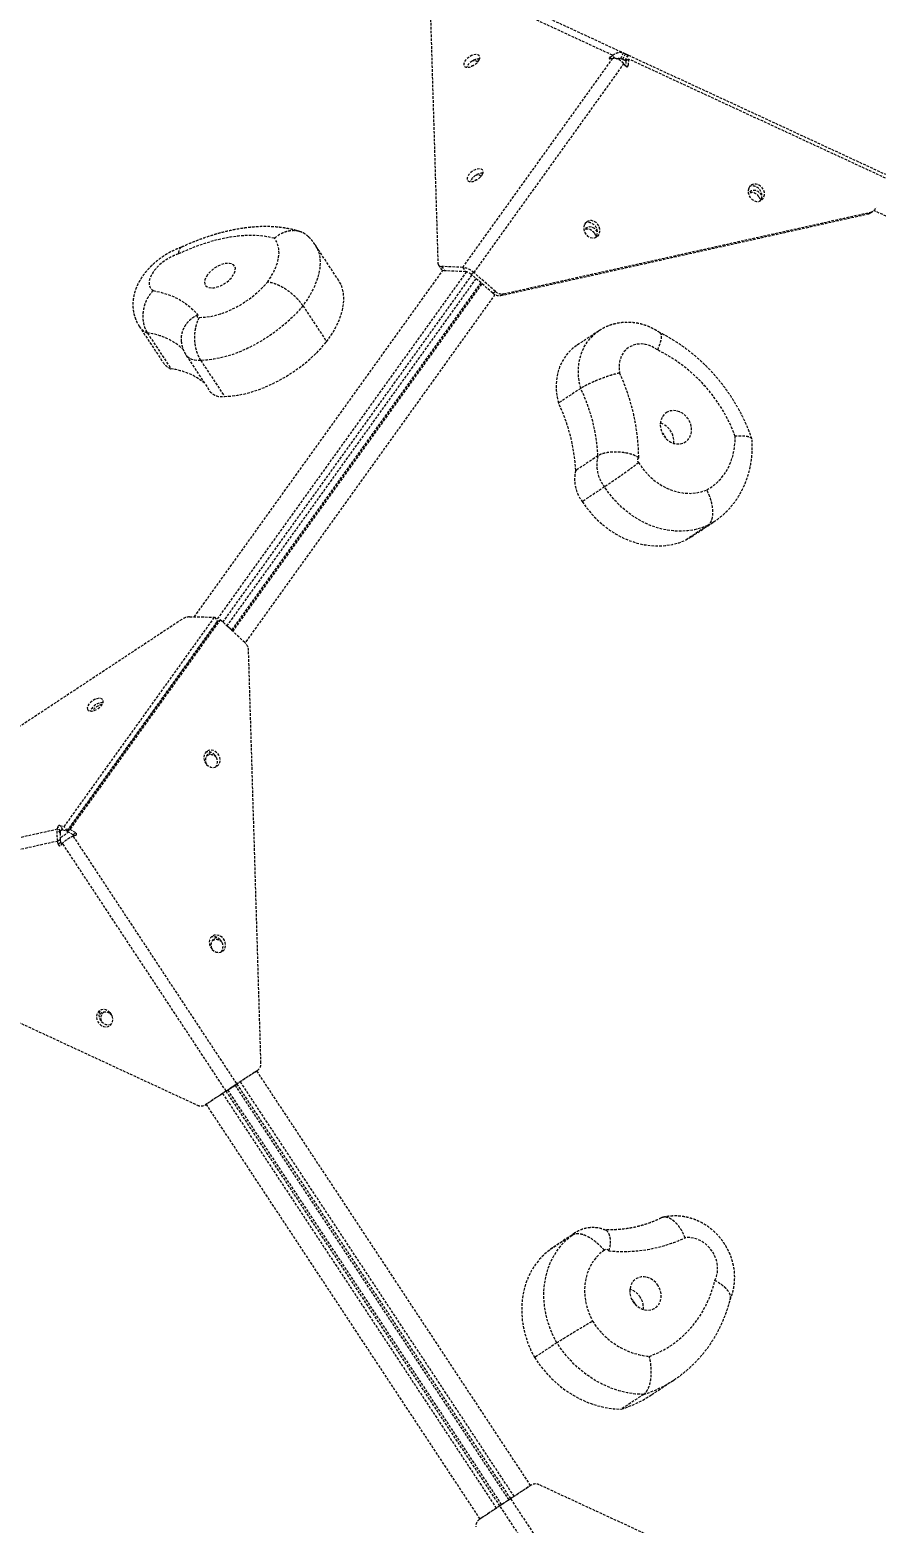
# Model space of a CAD drawing. Header units: millimetres. Extents: x -5934 to 4978, y -3536 to 3518.
# Drawn here: x 6 to 424, y 328 to 1065 of the extents above; entities that cross this region are included whole.
import ezdxf

# ---------------------------------------------------------------- set-up
doc = ezdxf.new("R2010")
doc.units = ezdxf.units.MM
doc.linetypes.add('HIDDEN', pattern=[1.905, 1.27, -0.635])
for name, color, linetype in [('DIKOM_ОБЪЕКТ', 7, 'Continuous'), ('DIKOM_РАЗМЕР_ЗОНА', 7, 'Continuous'), ('DIKOM_РАЗМЕР_ОБЪЕКТА', 7, 'Continuous')]:
    doc.layers.add(name, color=color, linetype=linetype)
doc.styles.add('style1', font='arialbd.ttf', dxfattribs={"width": 0.8})
doc.dimstyles.new('1-50', dxfattribs={"dimtxt": 300, "dimasz": 200, "dimexe": 100, "dimexo": 0, "dimgap": 100, "dimtad": 1, "dimtxsty": 'style1', "dimcen": 200, "dimclrd": 7, "dimclre": 7, "dimclrt": 7, "dimadec": 1, "dimazin": 2, "dimtfac": 1, "dimtmove": 0, "dimatfit": 2, "dimfxl": 0, "dimlwd": 25, "dimlwe": 18, "dimarcsym": 0})

# ---------------------------------------------------------------- blocks, each defined once
blk = doc.blocks.new('*D0')
at = {"layer": 'Defpoints', "color": 0, "transparency": 16777216}
for p in [(-2296.89, 639), (2643.2, 244.5), (2643.2, -1241.2)]:
    blk.add_point(p, dxfattribs=at)
at = {"layer": 'DIKOM_РАЗМЕР_ОБЪЕКТА', "color": 7, "lineweight": 18, "transparency": 16777216}
for p, q in [((-2296.89, 639), (-2296.89, -1341.2)), ((2643.2, 244.5), (2643.2, -1341.2))]:
    blk.add_line(p, q, dxfattribs=at)
at = {"layer": 'DIKOM_РАЗМЕР_ОБЪЕКТА', "color": 7, "lineweight": 25, "transparency": 16777216}
blk.add_line((-2096.89, -1241.2), (2443.2, -1241.2), dxfattribs=at)
at = {"layer": 'DIKOM_РАЗМЕР_ОБЪЕКТА', "color": 7, "transparency": 16777216}
for points in [[(-2096.89, -1207.86), (-2096.89, -1274.53), (-2296.89, -1241.2)], [(2443.2, -1207.86), (2443.2, -1274.53), (2643.2, -1241.2)]]:
    blk.add_solid(points, dxfattribs=at)
at = {"layer": 'DIKOM_РАЗМЕР_ОБЪЕКТА', "color": 7, "transparency": 16777216, "insert": (101.53, -873.15), "char_height": 300, "attachment_point": 5, "style": 'style1'}
blk.add_mtext('{\\fArial|b0|i0|c204|p34;\\H1.75x;4950}', dxfattribs=at)
blk = doc.blocks.new('*D1')
at = {"layer": 'Defpoints', "color": 0, "transparency": 16777216}
for p in [(-1315.67, 1399.62), (-2761.53, -516.72), (2199.14, -516.72)]:
    blk.add_point(p, dxfattribs=at)
at = {"layer": 'DIKOM_РАЗМЕР_ОБЪЕКТА', "color": 7, "lineweight": 18, "transparency": 16777216}
for p, q in [((-1315.67, 1399.62), (-2861.53, 1399.62)), ((2199.14, -516.72), (-2861.53, -516.72))]:
    blk.add_line(p, q, dxfattribs=at)
at = {"layer": 'DIKOM_РАЗМЕР_ОБЪЕКТА', "color": 7, "lineweight": 25, "transparency": 16777216}
blk.add_line((-2761.53, 1199.62), (-2761.53, -316.72), dxfattribs=at)
at = {"layer": 'DIKOM_РАЗМЕР_ОБЪЕКТА', "color": 7, "transparency": 16777216}
for points in [[(-2794.86, 1199.62), (-2728.19, 1199.62), (-2761.53, 1399.62)], [(-2794.86, -316.72), (-2728.19, -316.72), (-2761.53, -516.72)]]:
    blk.add_solid(points, dxfattribs=at)
at = {"layer": 'DIKOM_РАЗМЕР_ОБЪЕКТА', "color": 7, "transparency": 16777216, "insert": (-3129.58, 684.6), "char_height": 300, "attachment_point": 5, "rotation": 90, "style": 'style1'}
blk.add_mtext('{\\fArial|b0|i0|c204|p34;\\H1.75x;1950}', dxfattribs=at)
blk = doc.blocks.new('*D2')
at = {"layer": 'Defpoints', "color": 0, "transparency": 16777216}
for p in [(-2311.07, 3518.49), (-5291.95, -2644.37), (2643.33, -2644.37)]:
    blk.add_point(p, dxfattribs=at)
at = {"layer": 'DIKOM_РАЗМЕР_ЗОНА', "color": 7, "lineweight": 18, "transparency": 16777216}
for p, q in [((-2311.07, 3518.49), (-5391.95, 3518.49)), ((2643.33, -2644.37), (-5391.95, -2644.37))]:
    blk.add_line(p, q, dxfattribs=at)
at = {"layer": 'DIKOM_РАЗМЕР_ЗОНА', "color": 7, "lineweight": 25, "transparency": 16777216}
blk.add_line((-5291.95, 3318.49), (-5291.95, -2444.37), dxfattribs=at)
at = {"layer": 'DIKOM_РАЗМЕР_ЗОНА', "color": 7, "transparency": 16777216}
for points in [[(-5325.28, 3318.49), (-5258.61, 3318.49), (-5291.95, 3518.49)], [(-5325.28, -2444.37), (-5258.61, -2444.37), (-5291.95, -2644.37)]]:
    blk.add_solid(points, dxfattribs=at)
at = {"layer": 'DIKOM_РАЗМЕР_ЗОНА', "color": 7, "transparency": 16777216, "insert": (-5660, 631.36), "char_height": 300, "attachment_point": 5, "rotation": 90, "style": 'style1'}
blk.add_mtext('{\\fArial|b0|i0|c204|p34;\\H1.75x;6150}', dxfattribs=at)
blk = doc.blocks.new('*D3')
at = {"layer": 'Defpoints', "color": 0, "transparency": 16777216}
for p in [(-4645.22, 715.38), (4976.69, 143.64), (4976.69, -3436.45)]:
    blk.add_point(p, dxfattribs=at)
at = {"layer": 'DIKOM_РАЗМЕР_ЗОНА', "color": 7, "lineweight": 18, "transparency": 16777216}
for p, q in [((-4645.22, 715.38), (-4645.22, -3536.45)), ((4976.69, 143.64), (4976.69, -3536.45))]:
    blk.add_line(p, q, dxfattribs=at)
at = {"layer": 'DIKOM_РАЗМЕР_ЗОНА', "color": 7, "lineweight": 25, "transparency": 16777216}
blk.add_line((-4445.22, -3436.45), (4776.69, -3436.45), dxfattribs=at)
at = {"layer": 'DIKOM_РАЗМЕР_ЗОНА', "color": 7, "transparency": 16777216}
for points in [[(-4445.22, -3403.11), (-4445.22, -3469.78), (-4645.22, -3436.45)], [(4776.69, -3403.11), (4776.69, -3469.78), (4976.69, -3436.45)]]:
    blk.add_solid(points, dxfattribs=at)
at = {"layer": 'DIKOM_РАЗМЕР_ЗОНА', "color": 7, "transparency": 16777216, "insert": (87.74, -3068.4), "char_height": 300, "attachment_point": 5, "style": 'style1'}
blk.add_mtext('{\\fArial|b0|i0|c204|p34;\\H1.75x;9600}', dxfattribs=at)

msp = doc.modelspace()

# ---------------------------------------------------------------- linework, layer by layer
at = {"layer": 'DIKOM_ОБЪЕКТ', "color": 7, "linetype": 'HIDDEN', "lineweight": 15}
for p, q in [((293.848, 1052.475), (215.673, 1088.667)), ((221.007, 1089.853), (299.182, 1053.661)), ((203.827, 1076.031), (207.62, 949.821)), ((219.906, 947.799), (293.895, 1050.921)), ((299.34, 1048.4), (225.351, 945.278)), ((292.564, 1051.51), (293.848, 1052.475)), ((293.029, 1050.806), (292.564, 1051.51)), ((293.895, 1050.921), (292.587, 1050.747)), ((294.909, 1050.868), (293.848, 1052.475)), ((297.881, 1050.947), (299.168, 1050.351)), ((297.921, 1050.938), (299.182, 1053.661)), ((297.921, 1050.938), (298.913, 1050.479)), ((298.913, 1050.479), (300.174, 1053.201)), ((299.182, 1053.661), (300.174, 1053.201)), ((300.355, 1047.15), (299.34, 1048.4)), ((300.034, 1049.96), (301.295, 1052.682)), ((300.034, 1049.96), (300.396, 1049.792)), ((300.398, 1049.734), (300.203, 1047.337)), ((300.396, 1049.792), (301.657, 1052.515)), ((300.396, 1049.792), (300.449, 1049.768)), ((300.398, 1049.734), (301.714, 1050.603)), ((300.68, 1046.883), (301.454, 1047.394)), ((301.295, 1052.682), (301.657, 1052.515)), ((301.714, 1050.603), (301.454, 1047.394)), ((301.657, 1052.515), (428.497, 993.769)), ((428.555, 991.857), (301.714, 1050.603)), ((238.742, 933.93), (419.822, 974.169)), ((240.059, 934.799), (421.138, 975.038)), ((419.822, 974.169), (421.138, 975.038)), ((421.053, 974.689), (422.369, 975.558)), ((634.565, 877.782), (422.765, 975.86)), ((158.746, 941.22), (147.028, 958.967)), ((87.397, 775.348), (210.045, 946.283)), ((221.654, 945.632), (98.373, 773.814)), ((101.525, 772.755), (224.437, 944.058)), ((207.863, 949.008), (209.269, 946.878)), ((219.906, 947.799), (209.511, 948.245)), ((209.511, 948.245), (210.917, 946.115)), ((221.312, 945.67), (210.917, 946.115)), ((219.906, 947.799), (221.312, 945.67)), ((225.351, 945.278), (224.035, 944.409)), ((234.695, 935.104), (224.035, 944.409)), ((236.011, 935.973), (225.351, 945.278)), ((103.558, 770.87), (226.519, 942.241)), ((228.803, 940.247), (105.789, 768.802)), ((228.897, 940.165), (105.881, 768.716)), ((106.436, 768.202), (229.465, 939.669)), ((234.695, 935.104), (236.011, 935.973)), ((235.75, 934.381), (112.486, 762.588)), ((141.007, 928.888), (152.724, 911.141)), ((240.059, 934.799), (238.742, 933.93)), ((60.261, 918.682), (71.978, 900.935)), ((64.272, 915.428), (75.99, 897.681)), ((287.013, 916.495), (276.045, 909.253)), ((83.419, 904.377), (95.137, 886.63)), ((90.562, 901.919), (102.279, 884.172)), ((278.094, 888.093), (267.126, 880.852)), ((286.59, 854.818), (275.622, 847.576)), ((289.842, 839.487), (278.874, 832.245)), ((340.742, 820.399), (329.773, 813.157)), ((332.699, 814.899), (343.667, 822.14)), ((343.685, 822.153), (340.742, 820.399)), ((329.773, 813.157), (332.699, 814.899)), ((81.198, 774.042), (-97.552, 656.016)), ((23.217, 671.841), (97.42, 775.256)), ((100.229, 773.956), (26.026, 670.54)), ((85.044, 775.37), (97.42, 775.256)), ((97.42, 775.256), (98.826, 773.127)), ((98.913, 773.087), (100.229, 773.956)), ((112.335, 762.734), (100.229, 773.956)), ((24.623, 669.711), (98.826, 773.127)), ((98.913, 773.087), (24.709, 669.671)), ((103.602, 770.931), (105.886, 768.937)), ((120.286, 555.151), (114.176, 758.772)), ((30.659, 678.123), (30.714, 678.039)), ((-104.005, 643.149), (19.89, 670.693)), ((19.89, 670.693), (20.027, 671.707)), ((21.297, 668.563), (19.89, 670.693)), ((21.433, 669.577), (20.027, 671.707)), ((21.111, 672.423), (23.217, 671.841)), ((22.517, 670.293), (21.111, 672.423)), ((24.623, 669.711), (23.217, 671.841)), ((24.709, 669.671), (26.026, 670.54)), ((26.026, 670.54), (28.879, 668.826)), ((20.07, 664.695), (-103.825, 637.152)), ((21.386, 665.564), (20.07, 664.695)), ((20.284, 663.151), (20.07, 664.695)), ((21.6, 664.02), (20.284, 663.151)), ((21.297, 668.563), (21.433, 669.577)), ((21.6, 664.02), (21.386, 665.564)), ((22.353, 663.638), (21.405, 662.631)), ((103.106, 541.338), (22.353, 663.638)), ((22.517, 670.293), (24.623, 669.711)), ((24.709, 669.671), (27.563, 667.957)), ((27.563, 667.957), (28.879, 668.826)), ((28.916, 667.591), (27.618, 667.115)), ((27.618, 667.115), (108.371, 544.814)), ((-96.48, 620.285), (88.919, 534.44)), ((117.234, 550.666), (107.055, 543.945)), ((118.551, 551.536), (108.371, 544.814)), ((245.24, 341.33), (110.125, 545.972)), ((117.234, 550.666), (118.551, 551.536)), ((118.165, 551.281), (253.281, 346.639)), ((103.106, 541.338), (92.927, 534.616)), ((104.422, 542.207), (94.243, 535.485)), ((101.35, 540.178), (236.465, 335.537)), ((238.22, 336.696), (103.105, 541.337)), ((103.106, 541.338), (104.422, 542.207)), ((239.093, 337.272), (103.978, 541.913)), ((108.371, 544.814), (107.055, 543.945)), ((107.497, 544.237), (242.613, 339.596)), ((108.37, 544.813), (243.485, 340.172)), ((92.927, 534.616), (94.243, 535.485)), ((228.425, 330.229), (93.31, 534.87)), ((273.696, 470.162), (262.728, 462.92)), ((275.234, 471.37), (264.266, 464.129)), ((266.284, 417.138), (255.316, 409.896)), ((313.15, 391.58), (324.118, 398.821)), ((309.108, 391.665), (298.139, 384.423)), ((253.666, 346.894), (243.487, 340.173)), ((253.666, 346.894), (252.35, 346.024)), ((442.526, 261.463), (257.673, 347.069)), ((252.35, 346.024), (242.17, 339.304)), ((242.17, 339.304), (243.487, 340.173)), ((243.487, 340.173), (324.234, 217.869)), ((238.222, 336.696), (228.041, 329.975)), ((239.538, 337.566), (229.358, 330.844)), ((239.538, 337.566), (238.222, 336.696)), ((318.969, 214.393), (238.222, 336.696)), ((229.358, 330.844), (228.041, 329.975))]:
    msp.add_line(p, q, dxfattribs=at)
at = {"layer": 'DIKOM_ОБЪЕКТ', "color": 7, "linetype": 'HIDDEN', "lineweight": 15, "flags": 128}
for points in [[(227.951, 1050.159), (228.25, 1051.022), (228.229, 1051.775), (227.891, 1052.358), (227.262, 1052.723), (226.393, 1052.842), (225.356, 1052.703), (224.233, 1052.319), (223.116, 1051.721), (222.096, 1050.956), (221.255, 1050.088), (220.66, 1049.186), (220.361, 1048.323), (220.382, 1047.57), (220.721, 1046.987), (221.35, 1046.621), (222.218, 1046.503), (223.256, 1046.642), (224.378, 1047.026), (225.495, 1047.624), (226.516, 1048.388), (227.357, 1049.257), (227.951, 1050.159)], [(229.646, 993.759), (229.945, 994.621), (229.924, 995.375), (229.586, 995.958), (228.957, 996.323), (228.088, 996.441), (227.051, 996.303), (225.928, 995.919), (224.811, 995.32), (223.791, 994.556), (222.949, 993.688), (222.355, 992.786), (222.056, 991.923), (222.077, 991.17), (222.416, 990.587), (223.044, 990.221), (223.913, 990.103), (224.951, 990.241), (226.073, 990.625), (227.19, 991.224), (228.211, 991.988), (229.052, 992.856), (229.646, 993.759)], [(361.011, 986.881), (360.72, 985.754), (360.755, 984.536), (361.112, 983.328), (361.763, 982.225), (362.655, 981.319), (363.716, 980.681), (364.86, 980.365), (365.993, 980.395), (367.026, 980.769), (367.872, 981.457), (368.465, 982.403), (368.756, 983.53), (368.722, 984.747), (368.364, 985.956), (367.713, 987.059), (366.821, 987.965), (365.761, 988.602), (364.617, 988.919), (363.483, 988.889), (362.451, 988.515), (361.604, 987.827), (361.011, 986.881)], [(367.456, 983.429), (366.701, 984.398), (365.714, 985.177), (364.6, 985.656), (363.449, 985.799), (362.356, 985.593), (361.408, 985.055), (360.767, 984.357)], [(365.983, 982.703), (366.523, 981.602), (366.718, 980.787)], [(367.149, 981.534), (366.556, 980.588), (366.552, 980.583)], [(279.856, 968.847), (279.565, 967.719), (279.599, 966.502), (279.956, 965.293), (280.607, 964.191), (281.499, 963.284), (282.56, 962.647), (283.704, 962.33), (284.838, 962.36), (285.87, 962.735), (286.717, 963.422), (287.309, 964.368), (287.6, 965.496), (287.566, 966.713), (287.209, 967.922), (286.558, 969.024), (285.666, 969.931), (284.605, 970.568), (283.461, 970.884), (282.327, 970.854), (281.295, 970.48), (280.448, 969.792), (279.856, 968.847)], [(286.301, 965.387), (285.543, 966.362), (284.556, 967.14), (283.442, 967.62), (282.291, 967.762), (281.198, 967.556), (280.25, 967.018), (279.627, 966.347)], [(126.898, 962.144), (123.771, 962.875), (120.428, 963.355), (116.887, 963.581), (113.167, 963.55), (109.288, 963.265), (105.27, 962.726), (101.136, 961.935), (96.908, 960.898), (92.608, 959.62), (88.258, 958.108), (83.884, 956.369), (79.507, 954.413)], [(123.502, 940.549), (125.176, 943.05), (126.577, 945.539), (127.691, 947.99), (128.507, 950.379), (129.016, 952.681), (129.214, 954.875), (129.098, 956.938), (128.67, 958.85), (127.934, 960.591), (126.898, 962.144)], [(147.03, 958.964), (147.928, 957.391), (148.803, 955.145), (149.327, 952.707), (149.497, 950.097), (149.312, 947.336), (148.772, 944.446), (147.882, 941.449), (146.65, 938.37), (145.084, 935.234), (143.198, 932.065), (141.007, 928.888)], [(284.826, 964.664), (285.365, 963.563), (285.56, 962.749)], [(285.993, 963.499), (285.4, 962.553), (285.35, 962.498)], [(79.507, 954.413), (77.467, 953.661), (75.426, 952.68), (73.441, 951.498), (71.564, 950.146), (69.849, 948.661), (68.341, 947.085), (67.082, 945.461), (66.107, 943.832), (65.442, 942.244), (65.106, 940.74), (65.107, 939.361), (65.445, 938.145), (66.112, 937.125), (67.089, 936.33)], [(93.887, 944.129), (93.113, 942.9), (92.624, 941.707), (92.439, 940.596), (92.566, 939.615), (93, 938.803), (93.723, 938.194), (94.705, 937.812), (95.906, 937.673), (97.278, 937.782), (98.763, 938.136), (100.301, 938.72), (101.829, 939.509), (103.285, 940.473), (104.609, 941.57), (105.746, 942.756), (106.65, 943.983), (107.285, 945.201), (107.624, 946.358), (107.653, 947.409), (107.371, 948.311), (106.79, 949.025), (105.933, 949.523), (104.836, 949.785), (103.543, 949.8), (102.107, 949.567), (100.588, 949.096), (99.047, 948.406), (97.547, 947.525), (96.15, 946.489), (94.913, 945.342), (93.887, 944.129)], [(67.089, 936.33), (70.642, 935.573), (73.988, 934.591), (77.118, 933.388), (80.02, 931.967), (82.683, 930.334), (85.1, 928.494), (87.26, 926.453), (89.156, 924.22)], [(89.813, 923.141), (92.267, 923.199), (94.87, 923.511), (97.589, 924.073), (100.39, 924.879), (103.238, 925.919), (106.096, 927.179), (108.93, 928.643), (111.704, 930.294), (114.383, 932.11), (116.933, 934.069), (119.323, 936.146), (121.522, 938.315), (123.502, 940.549)], [(152.724, 911.141), (154.916, 914.318), (156.802, 917.487), (158.367, 920.623), (159.6, 923.702), (160.489, 926.699), (161.029, 929.589), (161.215, 932.35), (161.045, 934.96), (160.52, 937.398), (159.646, 939.644), (158.746, 941.22)], [(141.007, 928.888), (138.664, 926.151), (136.099, 923.468), (133.332, 920.86), (130.387, 918.35), (127.286, 915.956), (124.055, 913.699), (120.72, 911.596), (117.307, 909.665), (113.845, 907.921), (110.362, 906.378), (106.884, 905.049), (103.441, 903.944), (100.061, 903.073), (96.77, 902.442), (93.595, 902.056), (90.562, 901.919)], [(89.156, 924.22), (88.974, 923.965), (88.866, 923.716), (88.841, 923.489), (88.899, 923.302), (89.037, 923.166), (89.246, 923.092), (89.511, 923.083), (89.813, 923.141)], [(278.094, 888.093), (277.393, 891.162), (277.009, 894.244), (276.944, 897.303), (277.201, 900.299), (277.776, 903.197), (278.661, 905.96), (279.847, 908.555), (281.319, 910.949), (283.057, 913.113), (285.041, 915.02), (287.058, 916.525)], [(102.279, 884.172), (105.312, 884.309), (108.487, 884.695), (111.778, 885.326), (115.159, 886.197), (118.602, 887.302), (122.079, 888.631), (125.563, 890.174), (129.025, 891.918), (132.437, 893.849), (135.772, 895.952), (139.003, 898.209), (142.104, 900.603), (145.05, 903.113), (147.816, 905.721), (150.381, 908.404), (152.724, 911.141)], [(276.045, 909.253), (274.073, 907.778), (272.089, 905.871), (270.35, 903.707), (268.879, 901.313), (267.693, 898.718), (266.807, 895.955), (266.233, 893.057), (265.976, 890.061), (266.04, 887.003), (266.425, 883.92), (267.126, 880.852)], [(315.952, 907.062), (314.075, 908.309), (312.075, 909.235), (310.006, 909.817), (307.926, 910.038), (305.891, 909.892), (303.957, 909.382), (302.177, 908.524), (300.599, 907.34), (299.267, 905.863), (298.218, 904.133), (297.479, 902.198), (297.072, 900.11), (297.007, 897.928), (297.286, 895.71)], [(90.562, 901.919), (88.965, 901.871), (87.501, 902.013), (86.195, 902.341), (85.067, 902.851), (84.137, 903.534), (83.418, 904.379), (83.418, 904.38)], [(320.826, 876.415), (319.608, 875.564), (318.615, 874.442), (317.886, 873.094), (317.452, 871.574), (317.33, 869.946), (317.525, 868.276), (318.029, 866.632), (318.823, 865.082), (319.872, 863.688), (321.135, 862.509), (322.559, 861.593), (324.086, 860.976), (325.654, 860.684), (327.198, 860.729), (328.656, 861.11), (329.968, 861.81), (331.079, 862.802), (331.944, 864.044), (332.529, 865.485), (332.808, 867.067), (332.772, 868.724), (332.42, 870.39), (331.768, 871.995), (330.841, 873.475), (329.679, 874.768), (328.329, 875.821), (326.846, 876.592), (325.29, 877.048), (323.726, 877.172), (322.217, 876.958), (320.826, 876.415)], [(340.3, 837.982), (342.85, 839.602), (345.196, 841.511), (347.315, 843.692), (349.185, 846.122), (350.787, 848.777), (352.106, 851.631), (353.129, 854.655), (353.845, 857.818), (354.246, 861.09), (354.33, 864.438)], [(306.63, 851.575), (308.434, 848.887), (310.481, 846.388), (312.747, 844.109), (315.203, 842.08), (317.817, 840.325), (320.558, 838.867), (323.39, 837.724), (326.279, 836.909), (329.188, 836.434), (332.08, 836.305), (334.92, 836.522), (337.671, 837.083), (340.3, 837.982)], [(340.742, 820.399), (337.582, 819.204), (334.29, 818.335), (330.894, 817.799), (327.42, 817.601), (323.897, 817.742), (320.353, 818.222), (316.816, 819.035), (313.316, 820.177), (309.88, 821.637), (306.536, 823.403), (303.311, 825.462), (300.232, 827.797), (297.323, 830.388), (294.607, 833.216), (292.107, 836.257), (289.842, 839.487)], [(278.874, 832.245), (281.138, 829.015), (283.639, 825.974), (286.354, 823.147), (289.264, 820.555), (292.343, 818.22), (295.568, 816.161), (298.911, 814.395), (302.347, 812.935), (305.848, 811.794), (309.384, 810.98), (312.929, 810.5), (316.452, 810.359), (319.926, 810.557), (323.322, 811.093), (326.614, 811.962), (329.773, 813.157)], [(34.631, 729.765), (35.03, 729.222), (35.712, 728.904), (36.62, 728.837), (37.682, 729.027), (38.811, 729.457), (39.915, 730.093), (40.906, 730.883), (41.703, 731.764), (42.241, 732.664), (42.478, 733.51), (42.393, 734.234), (41.993, 734.776), (41.312, 735.094), (40.403, 735.161), (39.342, 734.972), (38.213, 734.542), (37.108, 733.906), (36.117, 733.116), (35.32, 732.235), (34.782, 731.335), (34.546, 730.489), (34.631, 729.765)], [(93.45, 702.53), (94.419, 701.724), (95.524, 701.21), (96.675, 701.031), (97.779, 701.2), (98.746, 701.705), (99.499, 702.504), (99.975, 703.532), (100.137, 704.707), (99.972, 705.933), (99.492, 707.111), (98.737, 708.145), (97.768, 708.951), (96.663, 709.465), (95.512, 709.645), (94.408, 709.475), (93.441, 708.97), (92.688, 708.171), (92.212, 707.143), (92.05, 705.968), (92.215, 704.742), (92.695, 703.564), (93.45, 702.53)], [(93.408, 706.774), (93.642, 706.938), (94.614, 707.339)], [(96.189, 611.272), (97.158, 610.465), (98.263, 609.951), (99.414, 609.772), (100.517, 609.942), (101.485, 610.446), (102.237, 611.245), (102.714, 612.274), (102.876, 613.449), (102.71, 614.675), (102.231, 615.852), (101.476, 616.886), (100.506, 617.693), (99.402, 618.207), (98.251, 618.386), (97.147, 618.216), (96.179, 617.712), (95.427, 616.913), (94.951, 615.884), (94.788, 614.709), (94.954, 613.483), (95.434, 612.306), (96.189, 611.272)], [(96.145, 615.514), (96.38, 615.679), (97.352, 616.079)], [(45.797, 580.123), (44.828, 580.929), (43.723, 581.443), (42.572, 581.622), (41.469, 581.453), (40.501, 580.948), (39.749, 580.149), (39.272, 579.12), (39.11, 577.945), (39.275, 576.72), (39.755, 575.542), (40.51, 574.508), (41.479, 573.701), (42.584, 573.188), (43.735, 573.008), (44.839, 573.178), (45.806, 573.683), (46.559, 574.482), (47.035, 575.51), (47.198, 576.685), (47.032, 577.911), (46.552, 579.089), (45.797, 580.123)], [(46.238, 574.075), (46.155, 574.047), (45.051, 573.877), (43.9, 574.057), (42.795, 574.57), (41.826, 575.377), (41.071, 576.411), (40.592, 577.589), (40.426, 578.814), (40.588, 579.989), (41.065, 581.018), (41.386, 581.425)], [(103.106, 541.338), (103.719, 541.743), (104.37, 542.173), (105.048, 542.62), (105.739, 543.076), (106.429, 543.532), (107.107, 543.98), (107.758, 544.41), (108.371, 544.814)], [(107.507, 544.223), (107.114, 543.963), (106.437, 543.516), (105.746, 543.06), (105.055, 542.604), (104.378, 542.156), (103.987, 541.898)], [(104.422, 542.207), (104.729, 542.409), (105.054, 542.624), (105.393, 542.848), (105.739, 543.076), (106.084, 543.304), (106.423, 543.528), (106.748, 543.743), (107.055, 543.945)], [(107.062, 543.929), (106.756, 543.727), (106.43, 543.512), (106.091, 543.288), (105.746, 543.06), (105.401, 542.832), (105.062, 542.608), (104.736, 542.393), (104.43, 542.191)], [(266.284, 417.138), (264.489, 420.64), (262.975, 424.255), (261.756, 427.954), (260.84, 431.705), (260.235, 435.48), (259.946, 439.248), (259.975, 442.977), (260.322, 446.639), (260.985, 450.203), (261.957, 453.641), (263.232, 456.925), (264.799, 460.029), (266.644, 462.927), (268.754, 465.596), (271.111, 468.014), (273.696, 470.162)], [(273.696, 470.162), (275.093, 471.276), (275.254, 471.384)], [(344.287, 447.917), (345.074, 449.824), (345.533, 451.892), (345.65, 454.064), (345.423, 456.281), (344.858, 458.481), (343.97, 460.605), (342.783, 462.595), (341.33, 464.396), (339.651, 465.958), (337.792, 467.24), (335.804, 468.205), (333.74, 468.828), (331.658, 469.091), (329.615, 468.987)], [(262.728, 462.92), (260.143, 460.772), (257.786, 458.354), (255.676, 455.685), (253.83, 452.787), (252.264, 449.683), (250.989, 446.399), (250.017, 442.961), (249.354, 439.397), (249.007, 435.735), (248.977, 432.006), (249.266, 428.238), (249.871, 424.464), (250.787, 420.712), (252.007, 417.014), (253.521, 413.398), (255.316, 409.896)], [(264.266, 464.129), (264.125, 464.034), (262.728, 462.92)], [(289.755, 462.849), (287.586, 461.149), (285.648, 459.169), (283.964, 456.935), (282.556, 454.475), (281.442, 451.82), (280.635, 449.003), (280.145, 446.06), (279.979, 443.027), (280.139, 439.942), (280.623, 436.844), (281.424, 433.773), (282.533, 430.765), (283.936, 427.86)], [(291.913, 462.538), (291.712, 462.841), (291.452, 463.088), (291.15, 463.264), (290.826, 463.355), (290.503, 463.357), (290.204, 463.268), (289.949, 463.095), (289.755, 462.849)], [(316.269, 445.391), (315.208, 446.775), (313.936, 447.942), (312.506, 448.845), (310.975, 449.447), (309.406, 449.722), (307.865, 449.66), (306.413, 449.263), (305.11, 448.547), (304.01, 447.543), (303.158, 446.29), (302.588, 444.84), (302.323, 443.253), (302.376, 441.593), (302.743, 439.929), (303.409, 438.329), (304.348, 436.857), (305.52, 435.575), (306.878, 434.534), (308.367, 433.778), (309.924, 433.338), (311.487, 433.231), (312.992, 433.461), (314.376, 434.02), (315.584, 434.885), (316.565, 436.019), (317.28, 437.378), (317.699, 438.904), (317.806, 440.536), (317.595, 442.206), (317.076, 443.847), (316.269, 445.391)], [(311.947, 410.436), (315.871, 412.039), (319.63, 413.965), (323.204, 416.203), (326.574, 418.741), (329.721, 421.566), (332.63, 424.662), (335.284, 428.012), (337.669, 431.6), (339.772, 435.405), (341.582, 439.407), (343.09, 443.586), (344.287, 447.917)], [(303.14, 438.884), (303.52, 438.568), (304.325, 437.603)], [(304.325, 437.603), (304.86, 436.468), (304.952, 436.141)], [(309.108, 391.665), (305.073, 391.885), (301.019, 392.488), (296.979, 393.469), (292.983, 394.822), (289.065, 396.536), (285.256, 398.595), (281.585, 400.985), (278.082, 403.686), (274.775, 406.677), (271.691, 409.933), (268.853, 413.429), (266.284, 417.138)], [(255.316, 409.896), (257.884, 406.188), (260.722, 402.691), (263.807, 399.435), (267.114, 396.444), (270.617, 393.743), (274.288, 391.353), (278.097, 389.294), (282.015, 387.581), (286.01, 386.228), (290.051, 385.246), (294.105, 384.643), (298.139, 384.423)], [(243.487, 340.173), (242.874, 339.768), (242.223, 339.338), (241.545, 338.891), (240.854, 338.435), (240.163, 337.978), (239.486, 337.531), (238.834, 337.101), (238.222, 336.696)], [(242.17, 339.304), (241.864, 339.101), (241.538, 338.886), (241.199, 338.663), (240.854, 338.435), (240.509, 338.207), (240.17, 337.983), (239.844, 337.768), (239.538, 337.566)]]:
    msp.add_lwpolyline(points, dxfattribs=at)
at = {"layer": 'DIKOM_ОБЪЕКТ', "color": 7, "linetype": 'HIDDEN', "lineweight": 15}
for centre, radius, start, end in [((228.162, 1043.834), 6.863, 90.069469, 156.97377), ((227.498, 1040.744), 7.098, 108.399008, 121.440581), ((225.56, 1047.355), 2.472, 46.407196, 113.686603), ((297.158, 1045.9), 4.884, 65.698263, 101.188848), ((229.852, 987.439), 6.856, 89.883243, 156.986201), ((229.195, 984.33), 7.111, 108.392534, 121.414896), ((227.252, 990.955), 2.47, 46.340933, 113.67008), ((362.76, 983.284), 4.725, 338.260681, 103.964217), ((362.635, 980.881), 3.811, 28.549077, 119.092948), ((419.032, 977.758), 3.675, 282.40683, 303.361789), ((420.314, 978.681), 3.735, 282.746839, 342.9237), ((281.477, 962.845), 3.811, 28.509515, 119.098636), ((281.599, 965.248), 4.73, 338.298037, 103.452897), ((209.328, 949.948), 1.713, 184.252544, 276.155538), ((210.825, 948.078), 1.965, 217.617953, 272.688436), ((218.773, 938.212), 9.654, 47.047365, 83.257426), ((220.746, 940.876), 4.827, 47.046985, 83.257522), ((239.203, 939.41), 4.69, 227.119199, 280.519721), ((237.886, 938.541), 4.69, 227.121062, 280.517083), ((67.7, 923.754), 9.004, 214.319654, 247.62283), ((60.938, 885.049), 30.561, 46.083516, 83.736918), ((281.695, 837.628), 77.425, 20.259441, 63.739535), ((79.417, 906.007), 9.004, 214.28475, 247.622988), ((72.442, 866.574), 31.308, 50.119742, 83.492858), ((204.3, 852.726), 102.44, 0.616936, 24.808984), ((100.811, 891.51), 7.484, 220.696112, 281.313386), ((199.773, 850.374), 86.931, 2.930572, 25.715683), ((188.805, 843.132), 86.931, 2.930572, 25.715683), ((314.397, 861.865), 9.651, 354.851053, 72.018971), ((315.222, 862.41), 4.893, 13.80472, 53.066107), ((303.627, 850.421), 17.595, 165.528675, 218.422427), ((292.659, 843.179), 17.595, 165.528633, 218.422469), ((307.363, 852.671), 1.318, 118.502887, 236.231416), ((85.403, 768.097), 7.282, 92.821328, 125.272283), ((108.466, 758.528), 5.715, 2.450843, 47.387693), ((42.364, 726.164), 6.858, 89.895111, 156.973779), ((42.909, 725.35), 6.761, 98.640982, 148.280313), ((96.802, 704.654), 3.934, 105.299193, 215.062543), ((94.226, 704.577), 4.182, 40.19404, 106.922639), ((95.293, 703.402), 3.995, 41.867324, 99.78538), ((94.347, 704.012), 4.483, 321.622008, 46.722282), ((2.487, 699.454), 37.912, 299.874757, 307.193334), ((99.538, 613.394), 3.932, 105.291214, 214.931122), ((96.965, 613.318), 4.182, 40.195082, 106.920901), ((98.029, 612.139), 3.997, 41.739876, 99.743649), ((97.086, 612.753), 4.483, 321.622881, 46.719545), ((43.51, 576.461), 3.897, 31.235344, 142.292149), ((44.853, 577.29), 3.637, 122.650596, 207.841877), ((116.197, 554.89), 4.098, 305.056536, 3.66081), ((90.766, 538.098), 4.098, 243.213802, 301.817917), ((298.889, 535.191), 72.987, 264.515063, 294.896413), ((299.454, 434.591), 9.472, 31.909845, 72.167618), ((299.617, 434.447), 9.411, 354.604232, 33.176941), ((315.677, 447.659), 37.41, 211.954304, 264.277325), ((290.887, 449.203), 60.354, 287.571363, 303.382945), ((279.919, 441.96), 60.353, 287.571256, 303.408228), ((255.826, 343.411), 4.098, 63.212873, 121.811666), ((230.395, 326.621), 4.098, 125.05233, 183.656138)]:
    msp.add_arc(centre, radius, start, end, dxfattribs=at)
for centre, major_axis, ratio, start_param, end_param in [((292.993, 1051.312), (0.81, 0.454), 0.4311488, 1.8730346, 3.9674297), ((299.341, 1050.281), (0.699, -0.324), 0.0001042, 4.0532912, 6.1476862), ((300.602, 1053.003), (0.699, -0.324), 0.0001042, 4.0532913, 6.1476862), ((300.761, 1047.715), (-0.365, 0.861), 0.6884508, 1.9680928, 4.0624879), ((20.706, 671.858), (0.626, 0.413), 0.6615094, 0.5236695, 2.6180646), ((22.112, 669.728), (0.626, 0.413), 0.6615094, 0.5236695, 2.6180646), ((22.279, 664.17), (0, 0.874), 0.7885221, 1.7443791, 2.8338084), ((27.157, 667.392), (0.804, -0.343), 0.7885078, 0.3079636, 1.3973016), ((28.474, 668.261), (0.804, -0.343), 0.7885078, 5.5860918, 7.6804869), ((20.962, 663.301), (0, 0.874), 0.7885221, 1.7443791, 3.8387742)]:
    msp.add_ellipse(centre, major_axis=major_axis, ratio=ratio, start_param=start_param, end_param=end_param, dxfattribs=at)
for points, knots in [([(293.848, 1052.475), (294.342, 1052.816), (295.246, 1053.438), (296.672, 1053.893), (298.007, 1054.046), (298.77, 1053.796), (299.182, 1053.661)], [0, 0, 0, 0, 0.2731903, 0.5000164, 0.7304145, 1, 1, 1, 1]), ([(299.34, 1048.4), (298.911, 1048.836), (298.127, 1049.634), (296.762, 1050.458), (295.318, 1050.941), (294.393, 1050.928), (293.895, 1050.921)], [0, 0, 0, 0, 0.27319, 0.5000063, 0.7303935, 1, 1, 1, 1]), ([(295.888, 1050.686), (295.947, 1050.719), (296.226, 1050.875), (296.756, 1051.008), (297.407, 1051.102), (297.74, 1050.996), (297.921, 1050.938)], [0, 0, 0, 0, 0.0771013, 0.3630047, 0.6532196, 1, 1, 1, 1]), ([(139.733, 965.393), (139.212, 965.561), (137.506, 966.111), (134.497, 966.83), (130.66, 967.481), (126.653, 967.867), (122.492, 967.995), (118.201, 967.862), (113.804, 967.471), (109.329, 966.828), (104.797, 965.942), (100.229, 964.823), (95.64, 963.477), (91.047, 961.917), (86.464, 960.145), (83.087, 958.703), (81.245, 957.843), (80.915, 957.689)], [0, 0, 0, 0, 0.0308499, 0.1009655, 0.1720804, 0.2445163, 0.3179677, 0.3920972, 0.4665813, 0.5411328, 0.6155571, 0.6897619, 0.7637082, 0.8373885, 0.9108197, 0.9840284, 1, 1, 1, 1]), ([(143.754, 962.938), (143.263, 963.381), (142.262, 964.282), (140.438, 965.216), (138.437, 965.808), (136.287, 965.998), (134.087, 965.787), (131.859, 965.171), (129.419, 964.051), (127.788, 962.907), (126.908, 962.152), (126.898, 962.144)], [0, 0, 0, 0, 0.1133643, 0.2306754, 0.3513693, 0.4691339, 0.5902526, 0.7091499, 0.8314111, 0.9980702, 1, 1, 1, 1]), ([(147.001, 958.942), (146.67, 959.447), (145.828, 960.729), (144.686, 962.026), (143.893, 962.812), (143.76, 962.945)], [0, 0, 0, 0, 0.3504359, 0.8906662, 1, 1, 1, 1]), ([(81.05, 957.742), (80.938, 957.705), (79.884, 957.362), (77.924, 956.542), (75.213, 955.212), (72.606, 953.67), (70.113, 951.943), (67.75, 950.034), (65.534, 947.947), (63.483, 945.677), (61.628, 943.218), (60.082, 940.688), (58.871, 938.154), (57.991, 935.693), (57.401, 933.237), (57.096, 930.802), (57.071, 928.4), (57.325, 926.048), (57.864, 923.684), (58.739, 921.374), (59.573, 919.673), (60.178, 918.843), (60.291, 918.688)], [0, 0, 0, 0, 0.0068784, 0.0650116, 0.1225893, 0.1799018, 0.2372266, 0.2948958, 0.3532355, 0.412665, 0.473515, 0.535823, 0.5907627, 0.643817, 0.6949773, 0.7445427, 0.7928822, 0.8403312, 0.8871674, 0.9384335, 0.9885118, 1, 1, 1, 1]), ([(80.917, 957.684), (80.903, 957.681), (80.636, 957.633), (80.248, 957.169), (79.74, 956.184), (79.56, 955.116), (79.508, 954.424), (79.507, 954.413)], [0, 0, 0, 0, 0.0161533, 0.3065124, 0.6052379, 0.9940949, 1, 1, 1, 1]), ([(67.089, 936.33), (67.079, 936.319), (66.315, 935.549), (65.105, 934.047), (63.737, 931.614), (62.812, 929.263), (62.206, 926.789), (61.943, 924.309), (62.02, 921.842), (62.437, 919.511), (63.165, 917.312), (63.9, 916.062), (64.272, 915.428)], [0, 0, 0, 0, 0.0020457, 0.145149, 0.2509383, 0.3597595, 0.4650842, 0.5734329, 0.6785547, 0.7867068, 0.8918293, 1, 1, 1, 1]), ([(141.007, 928.888), (140.589, 929.48), (139.742, 930.683), (138.139, 932.463), (136.326, 934.185), (134.36, 935.771), (132.269, 937.204), (130.148, 938.418), (128.018, 939.4), (125.775, 940.176), (124.295, 940.47), (123.521, 940.547), (123.502, 940.549)], [0, 0, 0, 0, 0.1057714, 0.2146119, 0.3203869, 0.4292285, 0.5350183, 0.6438784, 0.749729, 0.8586427, 0.9966443, 1, 1, 1, 1]), ([(89.156, 924.22), (89.149, 924.218), (88.583, 924.047), (87.443, 923.519), (85.754, 922.378), (84.128, 920.84), (82.727, 918.954), (81.682, 916.882), (81.063, 914.74), (80.82, 912.863), (80.95, 911.762), (80.997, 911.36)], [0, 0, 0, 0, 0.0014474, 0.1090035, 0.220506, 0.3598148, 0.5032039, 0.6413194, 0.7833637, 0.9209066, 1, 1, 1, 1]), ([(89.813, 923.141), (89.809, 923.132), (89.422, 922.347), (88.728, 920.813), (88.014, 918.332), (87.599, 915.933), (87.441, 913.414), (87.549, 910.891), (87.926, 908.388), (88.558, 906.029), (89.426, 903.81), (90.18, 902.555), (90.562, 901.919)], [0, 0, 0, 0, 0.0016796, 0.1432309, 0.2488636, 0.3575559, 0.4631163, 0.5717343, 0.6772713, 0.7858634, 0.891402, 1, 1, 1, 1]), ([(317.177, 915.584), (317.173, 915.587), (316.347, 916.199), (314.573, 917.231), (311.835, 918.572), (308.976, 919.59), (306.05, 920.297), (303.091, 920.677), (300.135, 920.731), (297.222, 920.457), (294.382, 919.866), (291.656, 918.961), (289.199, 917.857), (287.738, 916.93), (287.079, 916.511)], [0, 0, 0, 0, 0.0004989, 0.0949395, 0.1894033, 0.2835918, 0.3773555, 0.4705553, 0.5630971, 0.6549129, 0.7459956, 0.8363783, 0.9261365, 1, 1, 1, 1]), ([(317.172, 915.578), (317.331, 915.426), (317.65, 915.119), (317.844, 914.208), (317.818, 913), (317.542, 911.483), (316.977, 909.545), (316.364, 907.992), (315.958, 907.076), (315.952, 907.062)], [0, 0, 0, 0, 0.1539133, 0.309852, 0.4702831, 0.6266228, 0.7874591, 0.9968201, 1, 1, 1, 1]), ([(362.577, 863.156), (362.343, 863.829), (361.551, 866.107), (359.993, 869.93), (357.823, 874.578), (355.389, 879.108), (352.712, 883.506), (349.797, 887.752), (346.656, 891.832), (343.302, 895.73), (339.747, 899.429), (336.003, 902.916), (332.086, 906.176), (328.011, 909.199), (323.788, 911.96), (320.124, 914.107), (317.838, 915.239), (317.04, 915.633)], [0, 0, 0, 0, 0.0299715, 0.1015535, 0.1731575, 0.2447923, 0.316451, 0.3881308, 0.4598259, 0.5315329, 0.603245, 0.674958, 0.7466664, 0.8183595, 0.8900266, 0.9616564, 1, 1, 1, 1]), ([(80.971, 911.357), (81.027, 910.839), (81.157, 909.631), (81.715, 907.717), (82.466, 905.887), (83.169, 904.823), (83.445, 904.405)], [0, 0, 0, 0, 0.2089087, 0.4881292, 0.7986542, 1, 1, 1, 1]), ([(297.286, 895.71), (297.272, 895.706), (296.307, 895.49), (294.538, 895.03), (291.905, 894.219), (289.517, 893.396), (287.146, 892.498), (284.901, 891.573), (282.797, 890.632), (280.938, 889.726), (279.309, 888.857), (278.503, 888.35), (278.094, 888.093)], [0, 0, 0, 0, 0.0020443, 0.1451458, 0.2509371, 0.3597594, 0.4650852, 0.5734332, 0.6785514, 0.7867062, 0.8918257, 1, 1, 1, 1]), ([(343.664, 822.186), (344.18, 822.518), (345.7, 823.498), (348.029, 825.407), (350.639, 827.874), (353.019, 830.579), (355.168, 833.487), (357.071, 836.586), (358.718, 839.857), (360.098, 843.282), (361.202, 846.841), (362.023, 850.513), (362.556, 854.275), (362.79, 858.105), (362.761, 861.011), (362.644, 862.632), (362.621, 862.96)], [0, 0, 0, 0, 0.0397175, 0.1170961, 0.1944348, 0.2718162, 0.3493224, 0.4270258, 0.5049886, 0.5832576, 0.6618631, 0.7408187, 0.8201235, 0.8997613, 0.9797042, 1, 1, 1, 1]), ([(362.551, 863.147), (362.49, 863.288), (362.354, 863.602), (361.652, 863.98), (360.563, 864.288), (359.089, 864.481), (357.078, 864.564), (355.384, 864.507), (354.342, 864.439), (354.33, 864.438)], [0, 0, 0, 0, 0.1283633, 0.2866127, 0.4493757, 0.609152, 0.7734465, 0.9974066, 1, 1, 1, 1]), ([(306.734, 853.829), (306.727, 853.834), (306.228, 854.233), (305.093, 854.863), (303.117, 855.619), (300.828, 856.2), (298.342, 856.574), (295.873, 856.728), (293.544, 856.681), (291.371, 856.45), (289.462, 856.054), (287.804, 855.515), (286.998, 855.052), (286.59, 854.818)], [0, 0, 0, 0, 0.0010785, 0.0812535, 0.1643727, 0.268224, 0.3751098, 0.4780724, 0.5839555, 0.6864892, 0.791961, 0.8944897, 1, 1, 1, 1]), ([(306.63, 851.575), (306.622, 851.567), (305.921, 850.907), (304.511, 849.806), (302.329, 848.177), (300.286, 846.702), (298.216, 845.232), (296.215, 843.832), (294.306, 842.509), (292.585, 841.33), (291.043, 840.285), (290.246, 839.755), (289.842, 839.487)], [0, 0, 0, 0, 0.00168034, 0.14323256, 0.24886416, 0.3575581, 0.46311817, 0.57173633, 0.67727123, 0.78586847, 0.89140285, 1, 1, 1, 1]), ([(340.742, 820.399), (341.088, 820.675), (341.789, 821.235), (342.556, 822.52), (343.093, 824.106), (343.357, 825.954), (343.349, 828.036), (343.07, 830.257), (342.521, 832.596), (341.651, 835.177), (340.829, 836.98), (340.312, 837.959), (340.3, 837.982)], [0, 0, 0, 0, 0.1057724, 0.2146161, 0.3203878, 0.4292284, 0.5350213, 0.6438806, 0.7497311, 0.8586434, 0.9966444, 1, 1, 1, 1]), ([(20.07, 664.695), (19.981, 665.292), (19.817, 666.385), (19.753, 668), (19.733, 669.485), (19.835, 670.27), (19.89, 670.693)], [0, 0, 0, 0, 0.2731953, 0.5000208, 0.7303987, 1, 1, 1, 1]), ([(21.386, 665.564), (21.377, 665.869), (21.361, 666.422), (21.369, 667.248), (21.322, 667.991), (21.306, 668.361), (21.297, 668.563)], [0, 0, 0, 0, 0.2754511, 0.4999154, 0.7277572, 1, 1, 1, 1]), ([(27.618, 667.115), (27.12, 666.888), (26.21, 666.472), (24.795, 665.65), (23.484, 664.683), (22.749, 664.004), (22.353, 663.638)], [0, 0, 0, 0, 0.27319478, 0.50001408, 0.73040452, 1, 1, 1, 1]), ([(329.615, 468.987), (329.609, 469.002), (329.201, 470.057), (328.379, 471.821), (326.996, 474.049), (325.631, 475.777), (324.173, 477.201), (322.693, 478.258), (321.208, 478.944), (319.796, 479.209), (318.611, 479.138), (317.982, 478.814), (317.733, 478.686)], [0, 0, 0, 0, 0.00212872, 0.15117478, 0.26135868, 0.37469831, 0.48439951, 0.59724781, 0.70673391, 0.81938155, 0.92886839, 1, 1, 1, 1]), ([(351.827, 438.369), (352.169, 439.226), (352.866, 440.968), (353.559, 443.733), (353.991, 446.599), (354.123, 449.525), (353.958, 452.479), (353.493, 455.429), (352.732, 458.346), (351.681, 461.195), (350.349, 463.946), (348.748, 466.566), (346.894, 469.025), (344.804, 471.294), (342.502, 473.344), (340.01, 475.148), (337.358, 476.684), (334.575, 477.93), (331.696, 478.869), (328.758, 479.489), (325.795, 479.784), (322.849, 479.744), (320.437, 479.465), (319.034, 479.14), (318.575, 479.033)], [0, 0, 0, 0, 0.0435803, 0.0886332, 0.1339722, 0.1796207, 0.2255815, 0.271843, 0.3183806, 0.3651628, 0.4121561, 0.4593302, 0.5066542, 0.5540946, 0.601612, 0.6491637, 0.696695, 0.744138, 0.7914216, 0.8384721, 0.8852246, 0.9316355, 0.9776779, 1, 1, 1, 1]), ([(290.324, 472.75), (289.682, 472.999), (288.303, 473.533), (286.067, 473.952), (283.711, 474.076), (281.374, 473.852), (279.119, 473.293), (277.056, 472.483), (275.838, 471.727), (275.271, 471.375)], [0, 0, 0, 0, 0.1311034, 0.2814387, 0.431155, 0.5798127, 0.7271123, 0.8728928, 1, 1, 1, 1]), ([(317.882, 478.817), (317.312, 478.537), (315.517, 477.656), (312.391, 476.369), (308.462, 475.074), (304.417, 474.074), (300.279, 473.364), (296.061, 472.964), (292.471, 472.833), (290.273, 472.942), (289.523, 472.979)], [0, 0, 0, 0, 0.0672384, 0.2117069, 0.3558796, 0.4995294, 0.6425616, 0.7849241, 0.9266037, 1, 1, 1, 1]), ([(291.913, 462.538), (291.916, 462.545), (292.189, 463.047), (292.543, 464.157), (292.819, 465.927), (292.837, 467.761), (292.585, 469.483), (292.105, 470.926), (291.434, 471.98), (290.82, 472.588), (290.412, 472.699), (290.316, 472.725)], [0, 0, 0, 0, 0.0015008, 0.1131561, 0.2289074, 0.3735305, 0.5223797, 0.6657622, 0.8132196, 0.9560024, 1, 1, 1, 1]), ([(289.755, 462.849), (289.746, 462.859), (288.974, 463.67), (287.618, 465.111), (285.556, 466.935), (283.647, 468.355), (281.71, 469.509), (279.831, 470.344), (278.025, 470.848), (276.38, 470.991), (274.888, 470.799), (274.097, 470.377), (273.696, 470.162)], [0, 0, 0, 0, 0.00168298, 0.14323345, 0.24886479, 0.35755708, 0.46311674, 0.57173497, 0.67727351, 0.78586431, 0.8914015, 1, 1, 1, 1]), ([(351.955, 438.811), (352.014, 439.117), (352.145, 439.795), (351.856, 440.969), (351.19, 442.275), (350.14, 443.612), (348.731, 444.963), (346.837, 446.415), (345.254, 447.39), (344.301, 447.909), (344.287, 447.917)], [0, 0, 0, 0, 0.11618597, 0.25695917, 0.39390196, 0.53479631, 0.6720913, 0.8133412, 0.99720418, 1, 1, 1, 1]), ([(324.074, 398.839), (324.794, 399.307), (326.769, 400.594), (329.801, 402.986), (333.169, 405.976), (336.319, 409.212), (339.25, 412.668), (341.948, 416.334), (344.405, 420.197), (346.61, 424.243), (348.558, 428.456), (350.227, 432.826), (351.34, 436.294), (351.841, 438.319), (351.963, 438.809)], [0, 0, 0, 0, 0.0523331, 0.1436676, 0.2349944, 0.3263617, 0.417818, 0.5094058, 0.6011634, 0.693119, 0.785298, 0.8777122, 0.9703684, 1, 1, 1, 1]), ([(266.284, 417.138), (266.678, 417.395), (267.478, 417.918), (269.034, 418.905), (270.817, 420.019), (272.775, 421.226), (274.88, 422.507), (277.036, 423.805), (279.221, 425.108), (281.545, 426.476), (283.097, 427.378), (283.917, 427.849), (283.936, 427.86)], [0, 0, 0, 0, 0.1057718, 0.2146136, 0.3203863, 0.4292258, 0.5350199, 0.6438781, 0.7497284, 0.8586436, 0.9966459, 1, 1, 1, 1]), ([(309.108, 391.665), (309.459, 391.942), (310.173, 392.503), (311.076, 393.823), (311.832, 395.467), (312.399, 397.396), (312.775, 399.582), (312.944, 401.934), (312.904, 404.427), (312.625, 407.281), (312.234, 409.298), (311.95, 410.423), (311.947, 410.436)], [0, 0, 0, 0, 0.1043127, 0.2116571, 0.3159649, 0.4232775, 0.5279868, 0.6356768, 0.7413955, 0.8501029, 0.9982861, 1, 1, 1, 1])]:
    msp.add_open_spline(points, degree=3, knots=knots, dxfattribs=at)

# ---------------------------------------------------------------- dimensions: what is measured, and where the dimension line sits
at = {"layer": 'DIKOM_РАЗМЕР_ЗОНА'}
dim = msp.add_linear_dim(base=(-5291.948, -2644.366), p1=(-2311.073, 3518.487), p2=(2643.327, -2644.366), angle=90, text='{\\fArial|b0|i0|c204|p34;\\H1.75x;6150}', dimstyle='1-50', dxfattribs=at)
dim.commit()
dim.dimension.update_dxf_attribs({"geometry": '*D2', "text_midpoint": (-5291.948, 631.362), "dimtype": 160})
dim = msp.add_linear_dim(base=(4976.687, -3436.446), p1=(-4645.215, 715.379), p2=(4976.687, 143.643), text='{\\fArial|b0|i0|c204|p34;\\H1.75x;9600}', dimstyle='1-50', dxfattribs=at)
dim.commit()
dim.dimension.update_dxf_attribs({"geometry": '*D3', "text_midpoint": (87.741, -3436.446), "dimtype": 160})
at = {"layer": 'DIKOM_РАЗМЕР_ОБЪЕКТА'}
dim = msp.add_linear_dim(base=(-2761.526, -516.724), p1=(-1315.667, 1399.616), p2=(2199.135, -516.724), angle=90, text='{\\fArial|b0|i0|c204|p34;\\H1.75x;1950}', dimstyle='1-50', dxfattribs=at)
dim.commit()
dim.dimension.update_dxf_attribs({"geometry": '*D1', "text_midpoint": (-2761.526, 684.6), "dimtype": 160})
dim = msp.add_linear_dim(base=(2643.204, -1241.198), p1=(-2296.887, 638.997), p2=(2643.204, 244.499), text='{\\fArial|b0|i0|c204|p34;\\H1.75x;4950}', dimstyle='1-50', dxfattribs=at)
dim.commit()
dim.dimension.update_dxf_attribs({"geometry": '*D0', "text_midpoint": (101.53, -1241.198), "dimtype": 160})

doc.saveas('drawing.dxf')
